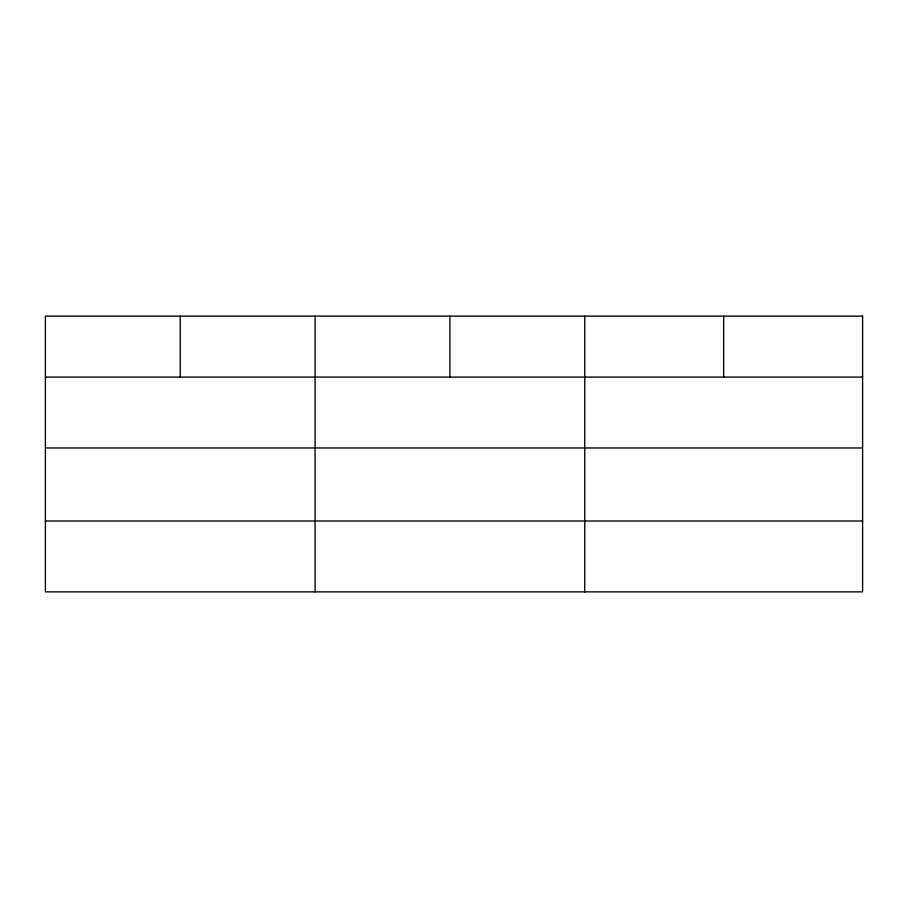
<?xml version="1.0" encoding="UTF-8"?>
<svg xmlns="http://www.w3.org/2000/svg" width="908" height="908" viewBox="0 0 908 908"><rect width="100%" height="100%" fill="white"/><g stroke="black" fill="none" stroke-linecap="round" stroke-linejoin="round"><path stroke-width="1.36" d="M45.4 377.092L862.6 377.092M45.4 447.973L862.6 447.973M45.4 520.999L862.6 520.999M723.676 316.132L723.676 377.092M584.752 316.132L584.752 591.868M449.914 316.132L449.914 377.092M315.076 316.132L315.076 591.868M180.238 316.132L180.238 377.092M862.6 316.132L45.4 316.132L45.4 591.868L862.6 591.868L862.6 316.132"/></g></svg>
